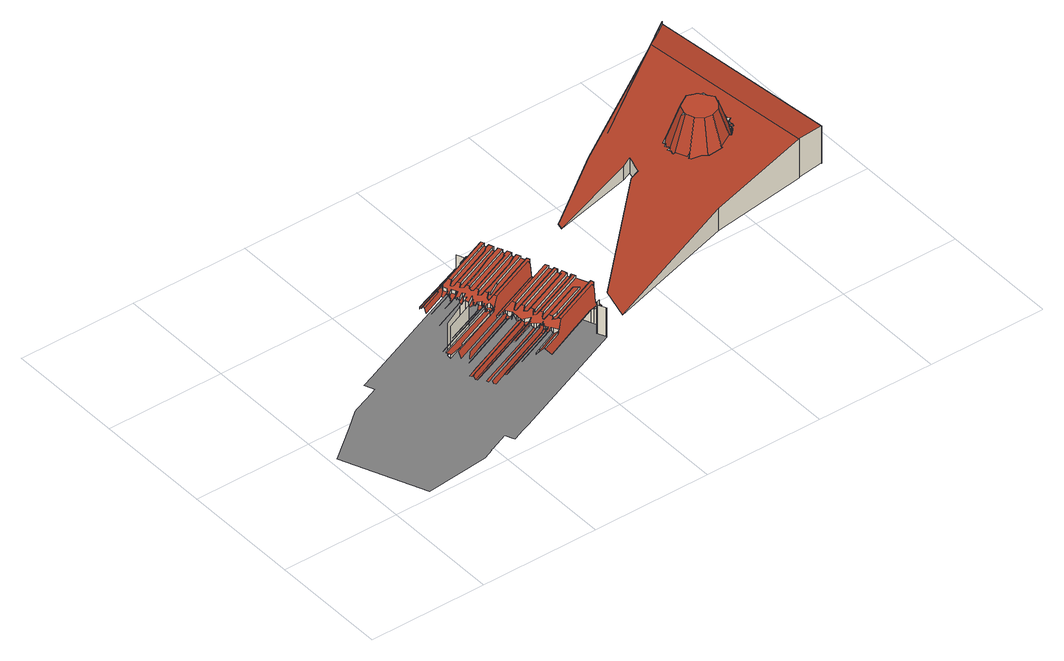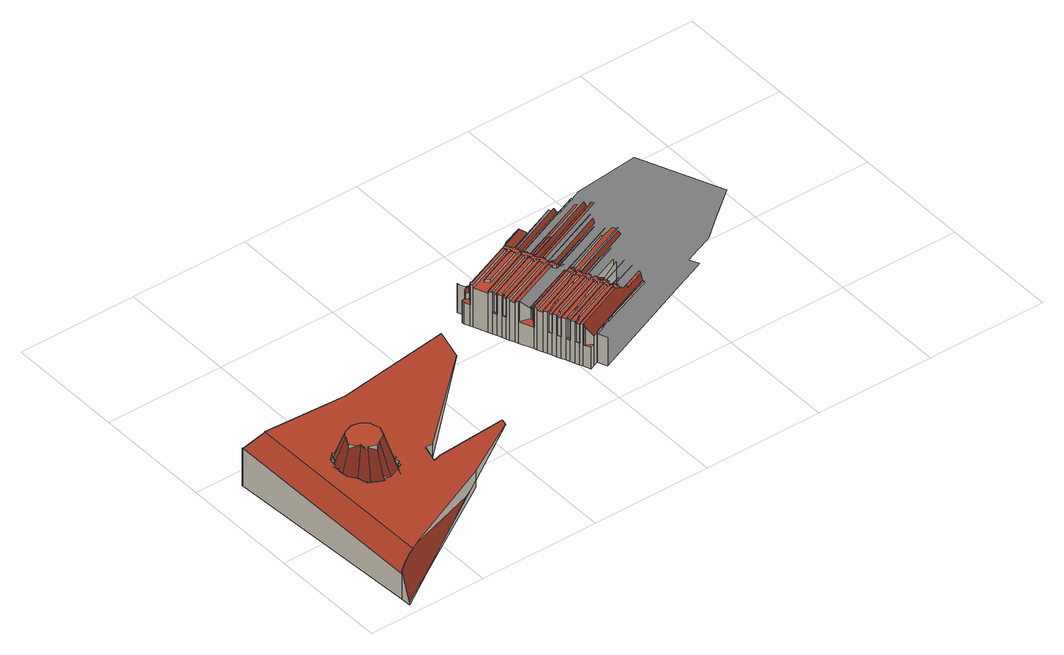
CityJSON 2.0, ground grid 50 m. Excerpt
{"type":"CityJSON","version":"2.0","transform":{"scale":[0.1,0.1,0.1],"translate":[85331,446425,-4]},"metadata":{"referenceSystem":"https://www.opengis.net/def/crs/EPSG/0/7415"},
"CityObjects":{
"building1":{"type":"Building","attributes":{"b3_dak_type":"slanted","b3_h_dak_50p":14.77,"b3_h_dak_70p":15.96,"b3_h_dak_max":19.75,"b3_h_dak_min":1.92,"b3_h_maaiveld":-0.919,"b3_kas_warenhuis":false,"b3_mutatie_ahn3_ahn4":false,"b3_opp_buitenmuur":6469.78,"b3_opp_dak_plat":3842.08,"b3_opp_dak_schuin":5440.27,"b3_opp_grond":6157.05,"b3_opp_scheidingsmuur":22.62,"b3_reconstructie_onvolledig":false,"b3_rmse_lod12":2.67,"b3_rmse_lod13":1.7,"b3_rmse_lod22":0.229,"b3_val3dity_lod12":"[]","b3_val3dity_lod13":"[104]","b3_val3dity_lod22":"[303]","b3_volume_lod12":102277.77,"b3_volume_lod13":101098.88,"b3_volume_lod22":94442.9,"geconstateerd":false,"oorspronkelijkbouwjaar":1966,"status":"Pand in gebruik"},"children":["building1-1"]},
"building1-1":{"type":"BuildingPart","parents":["building1"],"geometry":[{"type":"MultiSurface","lod":"2.2","boundaries":[[[0,1,2,3,4,5,6,7,8,9,10,11]],[[12,13,14,15,16,17,18]],[[19,20,21,22]],[[23,24,25,26,27,28,29,30,31,32,18,33]],[[34,35,36]],[[37,38,19,22,39,40,41,42,43,44,45]],[[46,47,48,49]],[[50,51,52,53,54]],[[55,56,57,48,47,58]],[[59,60,61,62]],[[63,39,21,20,64,65,15,66,67,68,69]],[[70,27,71,72]],[[73,74,75,76,77,78,79,80,81,82,46,49,83,84]],[[85,86,87]],[[88,89,90]],[[91,92,93,94]],[[32,12,18]],[[14,66,15]],[[95,96,97,98,99,100,101,102,103,104,105]],[[106,107,108,109,110,111,112,113,114,115,116]],[[86,85,117,118]],[[119,6,5]],[[120,121,122,123]],[[124,125,126,127,128,129,130,131,132,133,134,135]],[[136,137,138]],[[139,111,110]],[[140,141,142,143,144,145,146,147,148,52,51,149,61,60]],[[150,151,152]],[[131,153,132]],[[154,28,27,70]],[[155,156,157,158,159,160,161]],[[95,162,96]],[[163,164,165,166,167,168,156,155,161,169,170,171]],[[172,173,174]],[[55,175,176,177,178,179,56]],[[180,181,182]],[[70,72,183,154]],[[72,71,184,183]],[[185,186,187,188]],[[158,189,159]],[[189,158,157,168]],[[168,157,156]],[[181,180,190]],[[191,192,94,193]],[[194,195,196]],[[197,198,190]],[[198,197,199,200]],[[201,202,200,203]],[[204,205,117,85,87,206,207,208,209,210,211,212]],[[208,213,214,209]],[[193,94,93,215,216]],[[217,218,219,202,201]],[[220,221,196]],[[221,220,151,222]],[[223,224,225,226]],[[218,217,227]],[[203,200,199,228]],[[222,151,150,229,230]],[[226,225,231,232]],[[232,231,233]],[[192,191,234]],[[118,117,205,235]],[[236,229,227]],[[237,238,140,60,59]],[[239,240,221]],[[140,238,141]],[[191,193,216,241,242,243,244,234]],[[238,237,245]],[[164,163,246,247,248]],[[249,250,232]],[[251,142,141]],[[216,215,121,120,252]],[[253,254,255]],[[256,249,257]],[[258,259,254,253]],[[6,119,7]],[[260,261,240,239]],[[137,136,262,263]],[[264,265,261,260]],[[142,251,266,143]],[[230,229,236,267,268]],[[262,136,162,95]],[[236,227,217,201,203,228,269,270,271,272,267]],[[243,273,244]],[[274,275,259,258]],[[276,277,224,223]],[[273,278,279,256,257,88,234,244]],[[280,247,265,264]],[[281,282,283]],[[53,52,148,284]],[[285,281,275,274]],[[143,266,144]],[[54,53,286,287]],[[166,288,167]],[[289,248,247,280]],[[250,249,256,279,290]],[[291,164,248,289]],[[292,102,101]],[[284,148,147,293]],[[294,295,253]],[[120,296,283,282,297,298]],[[299,273,243,242,300]],[[301,165,164,291]],[[251,141,238,245,302,303,304,305,306,144,266]],[[307,308,287,309]],[[95,105,310]],[[306,145,144]],[[300,242,241]],[[311,312,313]],[[102,292,308,307]],[[288,166,165,301]],[[262,95,310,314,315,316,263]],[[312,317,318]],[[252,120,298,319]],[[320,321,322,323]],[[324,125,124]],[[325,146,145,306,326]],[[327,328,329]],[[330,331,318]],[[317,312,311,332]],[[333,297,282,281,285]],[[334,272,271,335]],[[336,103,102]],[[268,267,272,334]],[[335,271,270,337]],[[338,278,273,299]],[[339,139,153,340]],[[293,147,146,325]],[[326,306,305]],[[295,294,316,341]],[[342,303,302,245]],[[309,287,286,343,344]],[[340,153,131,130]],[[345,343,286,53,284,293,325,326,305,304]],[[337,270,269,346]],[[346,269,277,276]],[[347,112,111,139,339]],[[348,349,350]],[[351,44,43]],[[352,104,103,336]],[[112,347,113]],[[353,314,310,354]],[[354,310,105,104,352]],[[355,302,303,342,328,327]],[[22,21,39]],[[341,316,315,356]],[[290,279,278,338]],[[349,348,106,357]],[[358,359,303,302,355]],[[356,315,314,353]],[[360,304,303]],[[216,252,319,333,285,274,258,253,295,341,356,353,354,352,336,102,307,309,344,361,360,303,359,362,363,364,365,366,367,368,369,370,371,372,373,374,375,376,377,378,379,380,381,382,383,384,385,386,387,388,389,390,391,392,393,394,395,288,301,291,289,280,264,260,239,221,222,230,268,334,335,337,346,276,223,226,232,250,290,338,299,300,241]],[[12,32,31,13]],[[339,340,130,396,115,113,347]],[[42,397,43]],[[397,42,41,398,399]],[[126,400,401]],[[402,403,404,405,406,407,408,409,410,411,412,413,414,415,416,417,418,419,420,421,422,423,424,425,426,427,428,429,430,431,432,433,434,435,436,437,438,439,440,441,442,443,444,445,446,447,448,449,450,451,452,453,454,455,456],[121,215,93,92,457,122]],[[125,324,400,126]],[[357,106,116,458]],[[459,14,13,460]],[[399,398,461]],[[319,298,297,333]],[[63,40,39]],[[398,41,40,63]],[[362,359,358]],[[361,345,304,360]],[[462,67,66,14,459]],[[49,48,83]],[[460,13,31,30]],[[344,343,345,361]],[[114,113,115]],[[320,323,463,185,188,464,465]],[[387,466,388]],[[67,462,68]],[[467,468,461]],[[469,154,183,470]],[[173,172,471]],[[472,36,468,467]],[[458,116,115,473]],[[69,474,63]],[[129,396,130]],[[475,476,36,472]],[[477,8,7]],[[470,183,184,9,478]],[[56,179,479]],[[480,127,126]],[[127,480,476,475]],[[473,115,396,129,481]],[[482,29,28,154,469]],[[483,83,48,57,56,479,484]],[[383,485,486,384]],[[69,68,462,459,460,30,487,488,489]],[[391,490,392]],[[491,128,127]],[[478,9,8,492]],[[366,493,367]],[[481,129,128,491]],[[493,366,365]],[[494,77,495]],[[77,494,78]],[[393,496,394]],[[209,214,210]],[[386,497,466,387]],[[372,498,373]],[[499,368,367]],[[500,177,176]],[[384,486,501,385]],[[483,84,83]],[[492,8,477,502,76]],[[29,487,30]],[[474,69,489,503]],[[331,330,504]],[[505,506,471]],[[377,507,508,378]],[[378,508,509,379]],[[510,479,179,178,511]],[[392,496,393]],[[382,512,485,383]],[[513,484,479,510]],[[76,502,77]],[[511,178,177,500]],[[373,514,374]],[[75,515,76]],[[516,483,484,513]],[[517,518,519,520]],[[332,521,522]],[[523,488,487,29,482]],[[518,517,524]],[[520,519,525]],[[371,526,498,372]],[[527,211,210]],[[379,509,528,380]],[[506,505,235,529]],[[503,489,488,523]],[[530,531,532]],[[533,73,84,483,516]],[[376,534,507,377]],[[515,75,74,535]],[[536,212,211,527]],[[529,235,205,204,537]],[[368,499,538,369]],[[537,204,212,536]],[[364,539,365]],[[535,74,73,533]],[[540,541,542,543,349,357,458,473,481,491,127,475,472,467,461,398,63,474,503,523,482,469,470,478,492,76,515,535,533,516,513,510,511,500,176,544,173,471,506,529,537,545,546,547,548,549,550,551,552,553,554,555,556,557,558,559,560,561,562,563,564,565,566,567,568,569,570,571,525,519,518,524,572]],[[370,573,526,371]],[[567,574,575,568]],[[369,538,576,577]],[[554,578,555]],[[559,579,580,560]],[[581,572,524]],[[560,580,582,561]],[[555,583,556]],[[577,576,584,585]],[[571,586,525]],[[568,575,587,569]],[[572,581,588,540]],[[566,589,574,567]],[[561,582,590,562]],[[553,591,578,554]],[[558,592,579,559]],[[593,594,595,596,187,186,463,597,160,159,189,168,167,288,395,394,496,598,599,600,601]],[[556,583,602,557]],[[565,603,589,566]],[[604,605,573,370]],[[549,606,607,550]],[[562,590,608,609]],[[610,611,612,613,363,362,358,355,327,329,614,615,313,312,318,331,504,616,617]],[[548,618,606,549]],[[550,607,619,551]],[[551,619,620,552]],[[621,553,552,622]],[[623,624,512,382]],[[547,625,618,548]],[[626,547,546,627]],[[627,546,545]],[[585,584,628,629]],[[622,552,620,630,631]],[[632,628,584,576,538,499,367,493,365,539,633]],[[188,187,596,464]],[[634,635,636,637,490,391,390,389,388,466,497]],[[588,581,524,517,520,525,586,638,639]],[[640,634,497,386]],[[641,642,643,644,645,504,330,318,317,332,522]],[[591,646,647,630,620,619,607,606,618,625,648,649,602,583,555,578]],[[532,531,650,651]],[[385,501,652,653]],[[465,654,321,320]],[[512,624,655,656,657,652,501,486,485]],[[374,514,658,659]],[[507,534,660,661,662,663,528,509,508]],[[664,665,666,608,590,582,580,579,592]],[[464,596,667,654,465]],[[668,646,591,553,621]],[[669,633,539,364]],[[670,671,605,604]],[[672,660,534,376]],[[392,490,637,673]],[[674,675,658,514,373,498,526,573,605,671,676,677]],[[668,621,622,631,678]],[[540,588,639,679]],[[680,638,586,571]],[[380,528,663,681]],[[595,682,667,596]],[[541,540,679,683,684,543,542]],[[685,655,624,623]],[[575,574,589,603,686,687,688,689,587]],[[629,690,691,692,693,694,695,670,604,370,369,577,585]],[[545,537,536,527,210,214,213,530,532,651,696,697,698,699,700,701,702,703,704,705,706]],[[707,648,625,547,626]],[[382,381,380,681,708,709,710,711,685,623]],[[712,713,682,595,714]],[[715,686,603,565]],[[569,587,689,716]],[[717,680,571,570,569,716]],[[651,650,718,696]],[[631,630,647,678]],[[609,608,666,719]],[[720,664,592,558]],[[673,721,722,598,496,392]],[[557,602,649,723]],[[645,616,504]],[[376,375,374,659,724,725,726,727,672]],[[714,595,594,728]],[[729,641,522]],[[629,628,632,690]],[[719,730,731,732,733,734,715,565,564,563,562,609]],[[735,736,713,712]],[[711,656,655,685]],[[737,640,386,385,653,738,739,740]],[[728,741,742,735,712,714]],[[695,676,671,670]],[[669,364,363,613,743,744,745]],[[736,423,422,746]],[[728,594,593,741]],[[741,593,601,742]],[[742,601,424,423,736,735]],[[723,747,748,720,558,557]],[[600,749,425,424,601]],[[710,657,656,711]],[[626,627,545,706,750,751,752,753,707]],[[694,677,676,695]],[[737,635,634,640]],[[696,718,697]],[[644,617,616,645]],[[599,754,749,600]],[[643,755,756,617,644]],[[641,729,757,642]],[[758,426,425,749]],[[642,757,759,755,643]],[[727,661,660,672]],[[678,647,646,668]],[[740,636,635,737]],[[760,761,758,749,754]],[[598,760,754,599]],[[657,762,763,652]],[[617,756,764,610]],[[636,765,766,637]],[[722,761,760,598]],[[726,662,661,727]],[[673,637,766,767,721]],[[761,427,426,758]],[[653,652,763,768,738]],[[769,698,697]],[[709,770,762,657,710]],[[766,765,771,767]],[[739,771,765,636,740]],[[762,770,768,763]],[[721,767,428,427,761,722]],[[693,674,677,694]],[[771,429,428,767]],[[772,773,759,757]],[[738,768,430,429,771,739]],[[662,774,775,663]],[[770,431,430,768]],[[698,454,453,699]],[[699,453,452,700]],[[776,702,701]],[[700,777,701]],[[681,663,775,778,708]],[[775,774,779,778]],[[708,778,432,431,770,709]],[[780,781,782,783]],[[784,785,786,787,788,764,756,755,759,773]],[[675,789,790,658]],[[725,779,774,662,726]],[[791,792,455,454,698,769]],[[612,743,613]],[[692,675,674,693]],[[610,764,788,611]],[[783,782,792,791]],[[793,792,782,781]],[[781,402,456,793]],[[659,658,790,794,724]],[[611,788,787,612]],[[779,433,432,778]],[[793,456,455,792]],[[790,789,795,794]],[[691,795,789,675,692]],[[724,794,434,433,779,725]],[[702,776,796,703]],[[743,612,787,786,744]],[[795,435,434,794]],[[690,632,436,435,795,691]],[[796,776,701,777,797,798]],[[777,700,452,451,799,797]],[[633,437,436,632]],[[744,786,785,745]],[[745,785,438,437,633,669]],[[734,687,686,715]],[[684,773,772]],[[784,439,438,785]],[[733,688,687,734]],[[683,784,773,684]],[[798,800,801,796]],[[703,796,801,802,704]],[[688,803,804,689]],[[679,639,440,439,784,683]],[[716,689,804,805,717]],[[638,441,440,639]],[[804,803,806,805]],[[732,806,803,688,733]],[[719,666,807,808,730]],[[797,799,800,798]],[[665,809,807,666]],[[748,665,664,720]],[[717,805,442,441,638,680]],[[806,443,442,805]],[[809,810,811,808,807]],[[730,808,811,731]],[[747,810,809,665,748]],[[705,750,706]],[[731,811,444,443,806,732]],[[750,705,704,751]],[[810,445,444,811]],[[799,451,450,812]],[[802,801,800,799,812,813,814,815]],[[723,649,446,445,810,747]],[[751,704,802,815,752]],[[648,447,446,649]],[[752,815,814,753]],[[753,814,448,447,648,707]],[[812,450,449,813]],[[813,449,448,814]]],"semantics":{"surfaces":[{"type":"RoofSurface"},{"type":"WallSurface","on_footprint_edge":false},{"type":"WallSurface","on_footprint_edge":true},{"type":"GroundSurface"}],"values":[0,0,1,0,1,0,1,1,0,1,0,1,0,1,1,2,1,1,0,0,1,1,2,0,1,1,0,1,1,1,0,1,0,1,0,1,0,1,1,1,1,1,1,1,1,1,1,1,0,1,2,1,1,1,1,1,1,1,1,1,1,1,1,1,1,1,0,1,0,1,1,2,1,1,1,1,1,1,1,1,1,1,0,1,1,1,0,1,1,1,1,1,1,1,1,1,1,1,1,1,0,1,1,0,1,1,1,1,1,1,1,0,1,1,1,1,1,1,1,1,1,1,1,1,1,1,1,1,1,1,1,1,1,0,1,1,1,1,1,1,1,1,1,1,1,1,1,1,1,1,1,0,1,0,1,1,1,3,1,1,1,1,1,1,1,1,1,1,1,1,1,1,0,1,1,1,1,1,1,1,1,1,1,1,1,1,1,1,1,1,0,1,0,1,1,1,1,1,1,1,1,1,1,1,1,1,1,1,1,1,1,1,1,1,1,1,1,1,1,1,1,1,1,1,1,1,1,1,1,1,1,1,1,1,1,1,1,1,1,1,1,1,1,1,1,0,1,1,1,1,1,1,1,1,1,1,1,1,1,1,1,1,0,1,1,1,1,1,0,1,1,1,1,1,1,1,1,1,1,0,1,0,0,1,0,0,1,1,1,0,1,0,0,1,1,1,1,1,1,0,0,1,1,1,1,0,1,0,0,0,1,0,1,1,1,0,1,1,1,1,0,1,1,0,1,1,1,0,1,1,0,0,1,0,2,1,1,2,0,2,1,0,1,1,1,1,1,1,1,2,1,1,1,1,0,1,1,1,1,1,1,1,2,1,1,1,0,1,0,2,1,2,1,2,1,2,2,2,1,1,1,0,2,1,0,1,1,2,1,1,1,1,0,2,1,1,2,2,0,1,2,1,1,2,2,0,2,2,1,2,1,1,2,1,1,1,1,1,2,1,2,0,1,1,1,1,1,2,2,0,1,1,1,2,1,2,2,0,2,1,2,1,2,2,2]}}]},
"building2":{"type":"Building","attributes":{"b3_dak_type":"slanted","b3_h_dak_50p":9.05,"b3_h_dak_70p":12.17,"b3_h_dak_max":39.22,"b3_h_dak_min":-0.93,"b3_h_maaiveld":-0.738,"b3_kas_warenhuis":false,"b3_mutatie_ahn3_ahn4":false,"b3_opp_buitenmuur":3242.5,"b3_opp_dak_plat":143.16,"b3_opp_dak_schuin":7266.23,"b3_opp_grond":5883.68,"b3_opp_scheidingsmuur":0,"b3_reconstructie_onvolledig":false,"b3_rmse_lod12":6.13,"b3_rmse_lod13":4.99,"b3_rmse_lod22":0.404,"b3_val3dity_lod12":"[]","b3_val3dity_lod13":"[]","b3_val3dity_lod22":"[302]","b3_volume_lod12":78782.58,"b3_volume_lod13":79669.48,"b3_volume_lod22":60667.97,"geconstateerd":false,"oorspronkelijkbouwjaar":1994,"status":"Pand in gebruik"},"children":["building2-1"]},
"building2-1":{"type":"BuildingPart","parents":["building2"],"geometry":[{"type":"MultiSurface","lod":"2.2","boundaries":[[[816,817,818,819,820,821,822,823,824,825,826,827,828,829,830,831,832]],[[833,819,818,834]],[[835,825,824,836]],[[837,838,839]],[[840,841,839]],[[842,843,841,840]],[[822,844,845]],[[846,823,845]],[[847,848,849,850]],[[820,851,852,821]],[[853,854,855]],[[856,857,855]],[[858,859,860]],[[857,856,861,860]],[[862,863,864]],[[865,830,829,866]],[[831,830,865]],[[867,868,869,870]],[[871,872,868,867]],[[873,826,825,835]],[[874,828,827,875]],[[875,827,826,873]],[[876,877,878,879]],[[880,881,848,847]],[[882,883,881,880]],[[883,882,884]],[[866,829,828,874]],[[844,822,885,886]],[[887,888,889]],[[890,891,892,893]],[[894,895,896]],[[897,898,896]],[[899,900,895,894]],[[821,852,901]],[[885,822,901]],[[902,903,904]],[[905,836,824,823,846]],[[906,907,836,905]],[[903,902,907,906]],[[861,856,908]],[[859,858,909]],[[891,890,909]],[[910,817,816,911]],[[912,913,914,915,916]],[[917,915,918]],[[919,920,898,897,921]],[[921,897,922,923]],[[924,925,926,927]],[[927,926,928]],[[929,930,889]],[[863,862,931]],[[932,933,934,935]],[[936,937,925,924]],[[834,818,817,910]],[[938,939,940,941]],[[942,943,900,899]],[[944,945,946,947]],[[939,938,948]],[[949,950,951,952]],[[923,922,950,949]],[[838,837,953]],[[954,955,956,957]],[[955,954,958]],[[957,956,959,960]],[[947,946,948]],[[935,934,961,962,963]],[[963,962,872,871]],[[962,961,964,965]],[[943,942,966]],[[967,966,914,913]],[[952,951,966,967]],[[851,820,968]],[[819,833,968]],[[893,892,877,876]],[[965,964,969,970]],[[970,969,971]],[[972,973,974]],[[975,976,977]],[[973,972,977]],[[888,887,937,936]],[[960,959,930,929]],[[879,878,978]],[[979,980,981,982]],[[983,984,980,979]],[[985,986,945,944]],[[987,988,986,985]],[[982,981,988,987]],[[850,849,843,842]],[[870,869,913,912]],[[916,915,917,933,932]],[[854,853,989]],[[911,816,832]],[[976,975,984,983]],[[941,940,920,919]],[[903,906,905,846,845,844,886,904]],[[990,991,848,881,883,884]],[[948,858,860,861,908,940,939]],[[837,992,931,958,953]],[[928,993,978,994]],[[966,951,950,922,897,896,895,900,943]],[[937,887,889,864,863,993,928,926,925]],[[930,959,956,955,958,931,862,864,889]],[[978,878,972,974,994]],[[988,892,891,909,858,948,946,945,986]],[[843,849,848,991,992,837,839,841]],[[971,995,990,884]],[[916,932,935,963,871,867,870,912]],[[989,995,971,969,964,961,934,933,917,918]],[[989,853,855,857,860,859,909,890,893,876,879,978,993,863,931,992,991,990,995]],[[874,904,886,885,901,852,851,968,833,834,910,911,832,831,865,866],[952,967,913,869,868,872,962,965,970,971,884,882,880,847,850,842,840,839,838,953,958,954,957,960,929,889,888,936,924,927,928,994,974,973,977,976,983,979,982,987,985,944,947,948,938,941,919,921,923,949]],[[984,975,977,972,878,877,892,988,981,980]],[[904,874,875,873,835,836,907,902]],[[920,940,908,856,855,854,989,918,915,914,966,942,899,894,896,898]]],"semantics":{"surfaces":[{"type":"GroundSurface"},{"type":"WallSurface","on_footprint_edge":true},{"type":"WallSurface","on_footprint_edge":false},{"type":"RoofSurface"}],"values":[0,1,1,2,2,2,1,1,2,1,2,2,2,2,2,1,1,2,2,1,1,1,2,2,2,2,1,2,2,2,2,2,2,1,1,2,1,2,2,2,2,2,1,2,2,2,2,2,2,2,2,2,2,1,2,2,2,2,2,2,2,2,2,2,2,2,2,2,2,2,2,1,1,2,2,2,2,2,2,2,2,2,2,2,2,2,2,2,2,2,2,1,2,2,3,3,3,3,3,3,3,3,3,3,3,3,3,3,3,3,3,3,3]}}]}
},
"vertices":[
[582,225,174],[583,220,174],[584,217,174],[594,221,174],[610,228,174],[699,265,174],[861,331,174],[886,342,174],[901,349,175],[896,356,175],[790,311,174],[602,233,174],[875,378,175],[879,380,175],[878,388,175],[623,282,174],[556,255,174],[561,248,174],[622,273,174],[552,263,191],[552,263,190],[867,394,189],[867,394,192],[564,243,183],[566,240,190],[747,315,190],[760,320,190],[777,327,190],[884,371,189],[899,378,189],[887,379,180],[879,380,173],[875,378,174],[561,248,175],[580,296,175],[580,296,174],[874,417,175],[544,259,191],[553,260,191],[871,397,192],[875,400,192],[872,403,192],[870,404,192],[868,404,192],[863,403,192],[540,269,191],[655,216,175],[655,216,174],[899,317,174],[899,317,175],[559,426,190],[559,426,185],[814,531,178],[814,531,183],[814,531,189],[663,210,174],[902,309,174],[900,316,174],[662,210,174],[813,503,189],[813,503,176],[631,427,181],[631,427,190],[875,400,194],[553,260,184],[556,255,175],[878,388,174],[879,388,174],[880,392,179],[883,395,181],[777,327,192],[786,320,190],[786,320,192],[921,334,187],[921,336,189],[914,333,189],[911,337,199],[910,337,198],[896,325,189],[588,197,190],[588,192,181],[593,192,178],[599,192,174],[900,318,175],[917,325,175],[816,241,168],[816,241,173],[817,239,170],[775,626,175],[644,571,174],[644,571,175],[672,561,175],[672,561,31],[760,607,31],[760,607,175],[807,549,175],[694,503,174],[691,502,174],[687,501,174],[563,448,175],[569,442,190],[806,540,189],[819,541,195],[819,545,189],[825,547,189],[820,551,181],[848,466,189],[624,373,190],[611,359,176],[613,359,174],[667,381,174],[848,456,174],[848,457,177],[851,460,178],[851,460,179],[861,464,179],[858,470,189],[836,250,168],[836,250,175],[861,331,176],[790,593,175],[790,593,31],[670,542,31],[670,542,174],[840,433,189],[856,438,193],[867,439,198],[871,439,200],[870,446,189],[869,449,185],[857,448,179],[848,447,174],[683,379,175],[596,342,175],[596,340,179],[596,332,190],[804,556,174],[804,556,172],[636,487,174],[848,456,177],[814,505,176],[815,511,176],[815,513,177],[820,515,176],[823,515,176],[825,515,176],[828,524,177],[823,529,177],[816,526,177],[570,408,183],[760,669,189],[760,669,190],[650,624,190],[848,447,177],[884,371,192],[742,702,190],[742,703,190],[740,707,190],[738,711,190],[736,711,190],[653,677,189],[649,664,189],[807,549,174],[746,694,175],[763,708,185],[768,712,188],[765,714,193],[754,713,198],[740,707,198],[647,656,180],[648,653,174],[719,683,175],[910,291,190],[910,291,189],[736,219,190],[672,204,190],[906,301,189],[921,307,189],[917,315,174],[916,315,174],[758,649,175],[758,649,174],[717,633,174],[890,363,192],[890,363,189],[663,695,169],[663,695,167],[797,751,166],[797,751,169],[738,711,191],[758,650,174],[779,617,177],[779,617,175],[760,607,180],[750,677,189],[750,677,190],[751,677,190],[759,651,173],[759,651,174],[760,652,173],[760,652,174],[757,657,175],[757,657,174],[760,652,175],[941,270,194],[930,290,171],[820,237,174],[817,235,174],[843,223,196],[925,257,199],[934,264,196],[937,268,194],[938,268,195],[843,223,190],[925,257,190],[786,609,31],[786,609,193],[763,662,178],[763,662,176],[757,657,173],[758,678,190],[758,678,193],[760,669,192],[768,644,191],[768,644,189],[768,643,189],[768,643,191],[763,663,178],[785,654,186],[764,671,189],[764,671,195],[774,637,189],[774,637,193],[768,633,189],[778,617,175],[930,290,176],[764,671,180],[814,505,189],[814,505,186],[765,681,197],[765,681,193],[791,610,195],[798,614,194],[789,622,175],[781,618,177],[820,505,189],[750,686,175],[768,688,184],[770,693,186],[780,631,180],[780,631,194],[815,513,175],[790,593,192],[800,567,191],[800,567,189],[797,565,189],[780,631,178],[780,631,179],[796,575,191],[796,575,189],[766,683,198],[766,683,189],[804,556,175],[803,558,175],[766,684,198],[766,684,189],[820,515,175],[778,677,187],[778,677,202],[788,654,187],[788,655,187],[783,658,186],[786,659,187],[789,622,181],[803,578,195],[803,578,189],[789,653,203],[789,653,189],[801,628,187],[796,638,187],[768,688,200],[800,581,183],[800,581,178],[797,584,177],[816,526,183],[800,581,194],[819,533,183],[819,533,189],[765,714,204],[770,693,202],[796,638,203],[763,708,201],[819,541,189],[823,529,183],[810,571,191],[810,571,197],[792,584,175],[814,600,189],[813,602,188],[789,622,197],[798,614,199],[768,712,204],[835,507,197],[835,507,196],[837,516,183],[836,516,183],[825,515,177],[818,534,193],[818,534,189],[819,533,194],[820,551,182],[834,488,163],[834,488,172],[832,485,168],[821,557,183],[824,558,185],[815,567,182],[834,488,174],[834,490,174],[813,602,204],[862,782,169],[862,782,160],[656,701,160],[656,701,169],[856,438,189],[828,524,183],[825,515,183],[835,504,196],[835,504,189],[824,496,189],[835,491,174],[835,491,175],[842,484,174],[814,600,204],[786,659,203],[783,658,201],[819,545,196],[788,655,203],[801,628,204],[848,456,179],[848,447,179],[815,567,198],[835,507,189],[829,538,183],[829,538,200],[839,533,183],[788,654,203],[848,457,179],[848,473,189],[848,473,196],[835,472,189],[863,403,189],[825,547,199],[821,557,199],[820,551,198],[835,507,200],[824,558,201],[848,466,194],[839,508,199],[839,508,198],[837,516,199],[839,533,203],[843,511,201],[871,533,218],[865,546,218],[843,544,207],[840,544,206],[841,548,207],[842,555,209],[857,567,218],[851,581,218],[848,580,216],[836,579,211],[827,589,208],[842,601,218],[842,602,218],[837,614,218],[828,613,214],[822,619,212],[823,631,215],[828,636,218],[825,644,218],[823,648,218],[811,647,212],[802,660,211],[814,670,218],[809,683,218],[794,681,211],[788,682,208],[785,688,208],[784,689,208],[784,691,208],[800,704,218],[795,717,219],[780,716,211],[775,715,209],[869,449,179],[870,404,193],[872,403,193],[872,403,195],[867,439,189],[853,428,189],[1174,296,31],[655,81,31],[620,67,31],[570,46,31],[567,53,31],[553,85,31],[474,51,31],[466,50,31],[465,47,31],[423,29,31],[151,1,31],[8,344,31],[146,454,31],[221,515,31],[236,521,31],[293,544,31],[353,569,31],[336,609,31],[384,629,31],[437,651,31],[943,861,31],[959,823,31],[960,820,31],[979,828,31],[1000,837,31],[1012,807,31],[1018,795,31],[1024,778,31],[1032,760,31],[1039,744,31],[1046,726,31],[1053,709,31],[1060,692,31],[1067,676,31],[1074,658,31],[1083,636,31],[1088,624,31],[1112,567,31],[1117,555,31],[1126,534,31],[1131,521,31],[1138,505,31],[1145,487,31],[1152,471,31],[1159,453,31],[1182,397,31],[1187,385,31],[1196,364,31],[1196,352,31],[1180,345,31],[1161,337,31],[1160,336,31],[1161,333,31],[1176,299,31],[1176,297,31],[671,552,31],[858,470,200],[878,388,178],[879,380,177],[874,404,195],[879,388,178],[656,691,169],[888,789,169],[885,792,169],[794,681,208],[875,405,195],[875,405,194],[884,371,193],[890,363,194],[911,291,190],[874,417,197],[861,464,200],[883,395,197],[873,426,198],[873,426,175],[901,349,174],[896,356,195],[916,315,181],[871,439,196],[869,449,201],[899,378,201],[917,325,183],[916,322,182],[811,647,208],[802,660,208],[899,378,184],[903,379,186],[902,381,186],[800,704,208],[870,446,201],[901,349,197],[840,544,207],[910,337,189],[892,335,189],[795,717,218],[809,683,208],[836,579,208],[842,555,207],[921,307,198],[814,670,208],[911,337,198],[902,381,203],[908,521,175],[926,297,190],[926,297,198],[828,613,208],[822,619,208],[823,631,208],[916,315,197],[917,315,197],[823,648,208],[916,322,198],[842,601,208],[914,333,199],[917,325,199],[879,448,207],[879,448,205],[882,441,205],[882,441,207],[842,484,175],[912,513,175],[903,379,203],[882,451,207],[886,441,207],[848,580,208],[937,268,198],[828,636,208],[930,290,199],[865,213,160],[1021,279,160],[1021,279,162],[921,334,203],[837,614,208],[921,336,203],[938,268,198],[941,270,200],[857,567,207],[865,546,207],[899,465,218],[896,472,218],[895,476,218],[894,478,218],[907,299,189],[970,294,218],[966,302,217],[964,306,217],[961,306,216],[948,317,212],[955,320,216],[953,325,216],[956,326,217],[950,341,217],[929,339,208],[926,345,207],[929,352,210],[942,363,218],[937,375,218],[922,374,211],[913,382,208],[919,389,212],[928,397,218],[927,399,218],[925,404,218],[923,410,218],[922,409,218],[909,408,212],[899,419,209],[914,431,218],[912,435,218],[908,444,218],[899,464,218],[851,581,208],[909,408,207],[899,419,207],[861,569,207],[861,569,218],[929,339,207],[922,374,207],[913,382,207],[899,464,208],[919,389,207],[929,352,207],[865,563,207],[865,563,218],[908,444,207],[914,431,207],[899,465,208],[922,409,207],[928,397,207],[950,341,207],[937,375,207],[958,820,163],[959,819,165],[916,801,165],[888,789,166],[655,686,177],[1007,805,219],[1004,812,206],[979,828,164],[960,820,164],[942,363,207],[923,410,207],[890,596,218],[890,596,208],[948,317,207],[955,320,207],[930,391,207],[930,391,218],[1079,611,206],[1081,613,207],[1080,614,209],[1076,618,219],[595,401,190],[595,387,167],[1056,582,175],[1062,582,171],[961,306,207],[953,325,207],[956,326,207],[950,341,218],[956,326,218],[903,682,218],[903,682,208],[964,306,207],[964,306,218],[966,302,218],[914,591,208],[914,591,218],[982,332,207],[982,332,218],[1074,658,209],[1083,636,209],[991,758,209],[1004,770,209],[1019,776,209],[1013,793,209],[1126,534,208],[1117,555,209],[991,758,218],[1065,576,177],[1066,578,177],[1067,581,177],[1062,582,177],[1056,582,177],[1112,408,208],[1131,395,208],[1182,397,208],[1159,453,208],[1024,280,160],[1024,280,162],[1022,756,209],[1022,756,218],[885,792,160],[964,713,208],[978,719,209],[1027,739,209],[1056,690,209],[1056,690,219],[1032,695,209],[1032,701,209],[1049,708,209],[1043,725,209],[1148,463,208],[1146,468,208],[1142,479,208],[888,789,160],[1112,408,218],[1083,636,218],[995,640,218],[995,640,208],[1032,695,219],[1013,793,218],[1062,673,209],[1061,674,209],[1011,646,208],[1048,667,209],[1131,395,218],[1117,555,219],[1126,534,219],[1043,725,218],[916,801,160],[1112,567,219],[1108,566,219],[964,713,218],[1127,494,208],[1125,500,208],[1132,503,208],[1126,519,209],[1074,658,218],[1067,676,218],[1061,674,218],[1062,673,218],[1048,667,218],[1011,646,218],[1124,322,163],[1141,327,160],[1161,333,156],[1160,336,162],[1161,337,162],[1160,339,166],[1159,341,168],[1167,354,184],[1180,376,211],[1177,376,212],[1173,378,219],[1182,397,219],[1046,726,218],[1039,744,218],[1027,739,218],[978,719,218],[922,807,169],[922,807,160],[916,801,169],[1127,494,218],[1126,519,219],[1131,521,219],[1124,322,160],[1142,479,219],[1148,463,218],[1018,795,218],[1012,807,219],[1159,453,218],[1060,692,219],[1053,709,219],[1049,708,219],[1032,701,219],[959,819,169],[1065,576,175],[1140,485,218],[1145,487,218],[1138,505,218],[1132,503,218],[1125,500,218],[959,823,169],[959,823,160],[1004,770,218],[1032,760,218],[1024,778,218],[1019,776,218],[958,820,169],[960,820,169],[1080,614,219],[1085,622,219],[1088,624,219],[943,861,160],[1152,471,218],[1146,468,218],[979,828,128],[1177,376,219],[1180,376,219],[1184,383,219],[1187,385,219],[1004,812,127],[1067,581,127],[1062,582,127],[1066,578,173],[1000,837,128],[1066,578,127],[1007,805,126],[1012,807,126],[1027,739,127],[1022,756,127],[1079,611,127],[1019,776,126],[1013,793,127],[1018,795,129],[1032,760,127],[1161,333,160],[1039,744,127],[1024,778,129],[1108,566,218],[1108,566,127],[1049,708,127],[1043,725,128],[1159,341,164],[1161,337,169],[1046,726,129],[1053,709,129],[1174,296,160],[1174,296,34],[1173,298,37],[1173,298,160],[1112,567,127],[1088,624,127],[1085,622,127],[1080,614,127],[1081,613,127],[1061,674,127],[1056,690,127],[1176,299,160],[1176,299,37],[1176,297,34],[1060,692,129],[1067,676,129],[1167,354,150],[1180,345,165],[1182,353,156],[1180,345,127],[1182,353,127],[1167,354,127],[1180,376,127],[1132,503,128],[1126,519,128],[1131,521,128],[1138,505,128],[1142,479,128],[1140,485,128],[1146,468,128],[1152,471,128],[1145,487,128],[1196,352,128],[1196,364,128],[1187,385,127],[1184,383,127],
[1743,883,33],[1783,892,33],[1802,967,33],[1762,950,33],[1422,870,33],[1429,897,33],[1707,1081,33],[2317,1484,33],[2320,1441,33],[2369,594,33],[2368,594,33],[2368,596,33],[2255,580,33],[2255,578,33],[1851,521,33],[1295,358,33],[1328,490,33],[1762,950,94],[1802,967,101],[2369,594,201],[2320,1441,147],[1948,811,149],[1948,811,137],[1944,808,136],[1939,805,135],[1939,805,118],[1944,795,137],[1944,795,105],[1707,1081,3],[2159,1380,33],[2317,1484,43],[1995,762,149],[1995,762,122],[1978,781,135],[1978,781,144],[1422,870,32],[1429,897,31],[2106,850,277],[2106,850,285],[2109,860,277],[2118,882,261],[2118,882,277],[2092,916,284],[2092,916,277],[2099,907,277],[2118,882,259],[1974,878,269],[1974,878,278],[1971,887,260],[1851,521,133],[2255,578,209],[2144,811,178],[2144,811,175],[2146,818,175],[2146,818,178],[2144,810,178],[2144,810,175],[2368,594,201],[2255,580,208],[2368,596,201],[2070,936,278],[2070,936,270],[2041,948,254],[2041,948,278],[1996,760,149],[1996,760,118],[2053,755,160],[2053,755,132],[2052,764,159],[1707,1081,76],[2174,1343,154],[1928,904,119],[1928,904,128],[1928,895,129],[2082,931,277],[2082,931,270],[2076,935,270],[2076,935,278],[2150,861,151],[2150,861,145],[2152,865,145],[2155,870,145],[2155,870,138],[2144,858,166],[2144,858,146],[1436,902,33],[2243,1386,156],[2243,1386,165],[2209,1365,159],[2320,1441,160],[2287,1417,165],[2287,1417,151],[2118,881,259],[2087,923,277],[1783,892,101],[1743,883,93],[2146,821,179],[2146,821,175],[2146,821,145],[2138,824,173],[2138,824,179],[2138,824,161],[2139,832,173],[2159,877,175],[2159,877,128],[2155,870,174],[2157,866,145],[2157,866,175],[1932,926,128],[1932,926,105],[1927,937,78],[1927,937,126],[1952,951,130],[1916,898,126],[1916,898,93],[1976,870,277],[2136,825,180],[2136,825,169],[2132,808,146],[2132,808,179],[1921,919,126],[1921,919,82],[2153,917,171],[2153,917,120],[2157,892,141],[2157,892,173],[2146,841,156],[2146,841,145],[2105,972,159],[2105,972,131],[2113,970,118],[2113,970,161],[2125,941,165],[2155,865,174],[2155,865,145],[2162,850,144],[2162,850,177],[1942,816,136],[1918,864,128],[1918,864,105],[1916,869,98],[1916,869,128],[1926,865,130],[1921,881,112],[1921,881,128],[2136,809,138],[2136,809,174],[2136,809,179],[2135,802,128],[2135,802,174],[2149,843,145],[2149,843,174],[1428,871,33],[2112,780,143],[2112,780,170],[2107,788,169],[2041,980,161],[2041,980,146],[2020,983,142],[2041,992,128],[2041,992,146],[2041,985,146],[2023,937,278],[2074,987,152],[2074,987,122],[2091,982,125],[2091,982,156],[2075,985,153],[2075,985,125],[2110,977,160],[2110,977,109],[2096,981,157],[2096,981,125],[2108,848,277],[2047,805,277],[2016,810,277],[1987,834,277],[1990,917,278],[2005,981,139],[2085,819,277]
]}
